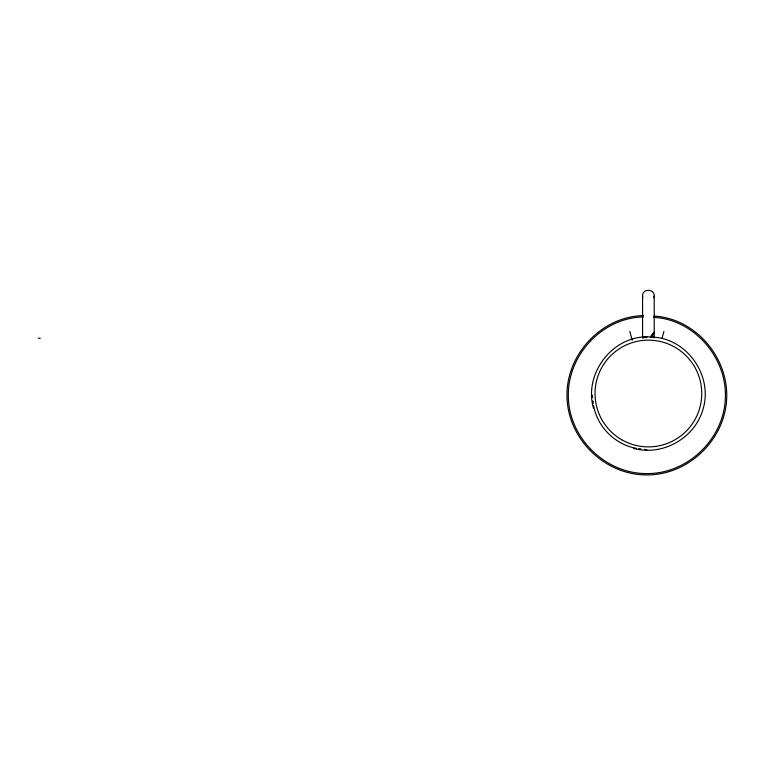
<?xml version="1.0" encoding="UTF-8"?>
<svg xmlns="http://www.w3.org/2000/svg" width="765" height="765" viewBox="0 0 765 765"><rect width="100%" height="100%" fill="white"/><g stroke="black" fill="none" stroke-linecap="round" stroke-linejoin="round"><path stroke-width="1.15" d="M642.571 337.967L642.571 295.768C642.504 288.185 654.783 288.654 654.209 296.189L654.209 337.91M653.96 297.7L654.209 296.189M662.136 338.073L663.924 331.398M650.46 337.069L653.329 332.928L652.363 337.489L652.363 336.676M650.48 337.528L654.209 332.249L650.48 337.528A3.94 0.746 0 0 0 648.146 336.81A3.94 0.746 0 0 0 643.814 336.944A4.007 0.755 0 0 0 642.677 337.671M643.633 338.015L644.14 337.432L646.693 337.738M643.422 315.61C601.892 316.375 566.827 353.784 566.989 395.036C566.722 437.79 604.12 475.18 646.874 474.912C689.619 475.18 727.018 437.79 726.75 395.036C726.798 355.266 694.065 318.106 653.874 316.079M643.48 316.92C602.638 317.676 568.146 354.463 568.309 395.036C568.041 437.083 604.819 473.86 646.874 473.592C688.921 473.86 725.698 437.083 725.43 395.036C725.488 355.878 693.224 319.321 653.645 317.36M647.257 336.81C611.665 336.6 583.666 374.123 593.477 408.233M644.14 336.676L646.693 336.676M38.25 338.216L40.296 338.235M651.78 337.116C686.511 337.872 712.798 375.089 703.303 408.233C695.615 437.666 663.016 456.485 633.678 448.433M636.26 448.3C615.184 444.666 597.236 426.717 593.611 405.641M638.622 448.606L640.974 448.921M644.513 449.38L646.874 449.696M629.815 331.398L632.206 340.301M592.206 395.036L592.521 397.389M592.99 400.927L593.296 403.289M642.571 295.768L642.715 297.298M621.706 439.732A53.368 53.368 0 0 0 701.754 393.516A53.368 53.368 0 0 0 621.706 347.3A53.368 53.368 0 0 0 621.706 439.732"/></g></svg>
